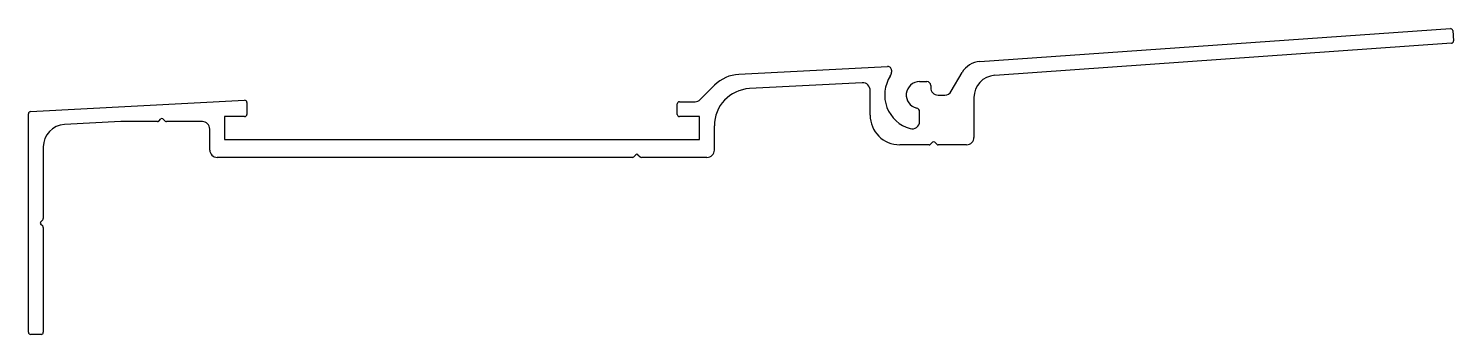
# Model space of a CAD drawing. Extents: x 1701 to 1893, y 1323 to 1365.
import ezdxf

# ---------------------------------------------------------------- set-up
doc = ezdxf.new("R2010")
doc.units = 0
doc.layers.get('0').update_dxf_attribs({"linetype": 'CONTINUOUS'})

msp = doc.modelspace()

# ---------------------------------------------------------------- linework, layer by layer
for p, q in [((1828.91, 1360.2), (1892.32, 1364.63)), ((1892.64, 1364.35), (1892.74, 1362.96)), ((1892.46, 1362.64), (1830.91, 1358.33)), ((1796.45, 1358.47), (1816.48, 1359.52)), ((1817.01, 1359.02), (1817.01, 1358.78)), ((1825.06, 1356.18), (1826.52, 1358.7)), ((1791.24, 1355.08), (1793.17, 1357.01)), ((1813.07, 1357.34), (1797.88, 1356.54)), ((1814.12, 1352.98), (1814.12, 1356.25)), ((1820.79, 1357.48), (1821.79, 1357.48)), ((1822.29, 1356.98), (1822.29, 1356.68)), ((1701, 1353.47), (1729.83, 1354.98)), ((1730.14, 1354.68), (1730.14, 1353.08)), ((1788.14, 1353.08), (1788.14, 1354.48)), ((1788.44, 1354.78), (1790.53, 1354.78)), ((1823.29, 1355.68), (1824.2, 1355.68)), ((1828.12, 1355.34), (1828.12, 1349.98)), ((1700.71, 1323.75), (1700.71, 1353.17)), ((1713.16, 1352.1), (1705.56, 1351.7)), ((1718.09, 1352.1), (1713.16, 1352.1)), ((1718.27, 1352.17), (1718.55, 1352.46)), ((1718.83, 1352.46), (1719.12, 1352.17)), ((1724.14, 1352.1), (1719.3, 1352.1)), ((1727.14, 1352.78), (1727.14, 1349.68)), ((1729.84, 1352.78), (1727.14, 1352.78)), ((1791.14, 1352.78), (1788.44, 1352.78)), ((1791.14, 1349.68), (1791.14, 1352.78)), ((1820.79, 1352.12), (1820.79, 1353.44)), ((1725.14, 1348.28), (1725.14, 1351.1)), ((1793.14, 1348.28), (1793.14, 1351.55)), ((1702.71, 1348.71), (1702.71, 1339.05)), ((1727.14, 1349.68), (1791.14, 1349.68)), ((1822.09, 1348.98), (1818.12, 1348.98)), ((1822.27, 1349.06), (1822.55, 1349.34)), ((1822.83, 1349.34), (1823.12, 1349.06)), ((1827.12, 1348.98), (1823.3, 1348.98)), ((1782.09, 1347.28), (1726.14, 1347.28)), ((1782.27, 1347.36), (1782.55, 1347.64)), ((1782.83, 1347.64), (1783.12, 1347.36)), ((1792.14, 1347.28), (1783.3, 1347.28)), ((1702.35, 1338.59), (1702.64, 1338.88)), ((1702.64, 1338.02), (1702.35, 1338.31)), ((1702.71, 1337.85), (1702.71, 1323.75)), ((1702.41, 1323.45), (1701.01, 1323.45))]:
    msp.add_line(p, q)
for centre, radius, start, end in [((1892.34, 1364.33), 0.3, 4, 94), ((1892.44, 1362.94), 0.3, 274, 4), ((1829.12, 1357.2), 3, 94, 150), ((1796.71, 1353.47), 5, 93, 135), ((1820.79, 1355.68), 4.7, 147.0532, 254.3196), ((1816.51, 1359.02), 0.5, 0, 93), ((1816.01, 1358.78), 1, 327.0532, 0), ((1831.12, 1355.34), 3, 94, 180), ((1798.14, 1351.55), 5, 93, 180), ((1813.12, 1356.34), 1, 355.1262, 93), ((1820.79, 1355.68), 1.8, 90, 257.4441), ((1821.79, 1356.98), 0.5, 0, 90), ((1823.29, 1356.68), 1, 180, 270), ((1824.2, 1356.68), 1, 270, 330), ((1729.84, 1354.68), 0.3, 0, 93), ((1788.44, 1354.48), 0.3, 90, 180), ((1790.53, 1355.78), 1, 270, 315), ((1820.29, 1353.44), 0.5, 0, 77.4441), ((1701.01, 1353.17), 0.3, 93, 180), ((1718.09, 1352.35), 0.25, 269.9989, 315), ((1718.69, 1352.32), 0.2, 45, 135), ((1719.3, 1352.35), 0.25, 225, 269.999), ((1724.14, 1351.1), 1, 0, 89.999), ((1729.84, 1353.08), 0.3, 270, 360), ((1788.44, 1353.08), 0.3, 180, 270), ((1818.12, 1352.98), 4, 180, 270), ((1819.79, 1352.12), 1, 254.3196, 360), ((1705.71, 1348.71), 3, 93, 180), ((1827.12, 1349.98), 1, 270, 0), ((1726.14, 1348.28), 1, 180, 270), ((1792.14, 1348.28), 1, 270, 0), ((1822.09, 1349.23), 0.25, 270.0005, 315), ((1822.69, 1349.2), 0.2, 45, 135), ((1823.3, 1349.23), 0.25, 225, 270.0038), ((1782.09, 1347.53), 0.25, 270, 315), ((1782.69, 1347.5), 0.2, 45, 135), ((1783.3, 1347.53), 0.25, 225, 270), ((1702.5, 1338.45), 0.2, 135, 225), ((1702.46, 1339.05), 0.25, 315, 360), ((1702.46, 1337.85), 0.25, 0, 45), ((1701.01, 1323.75), 0.3, 180, 270), ((1702.41, 1323.75), 0.3, 270, 0)]:
    msp.add_arc(centre, radius, start, end)

doc.saveas('drawing.dxf')
